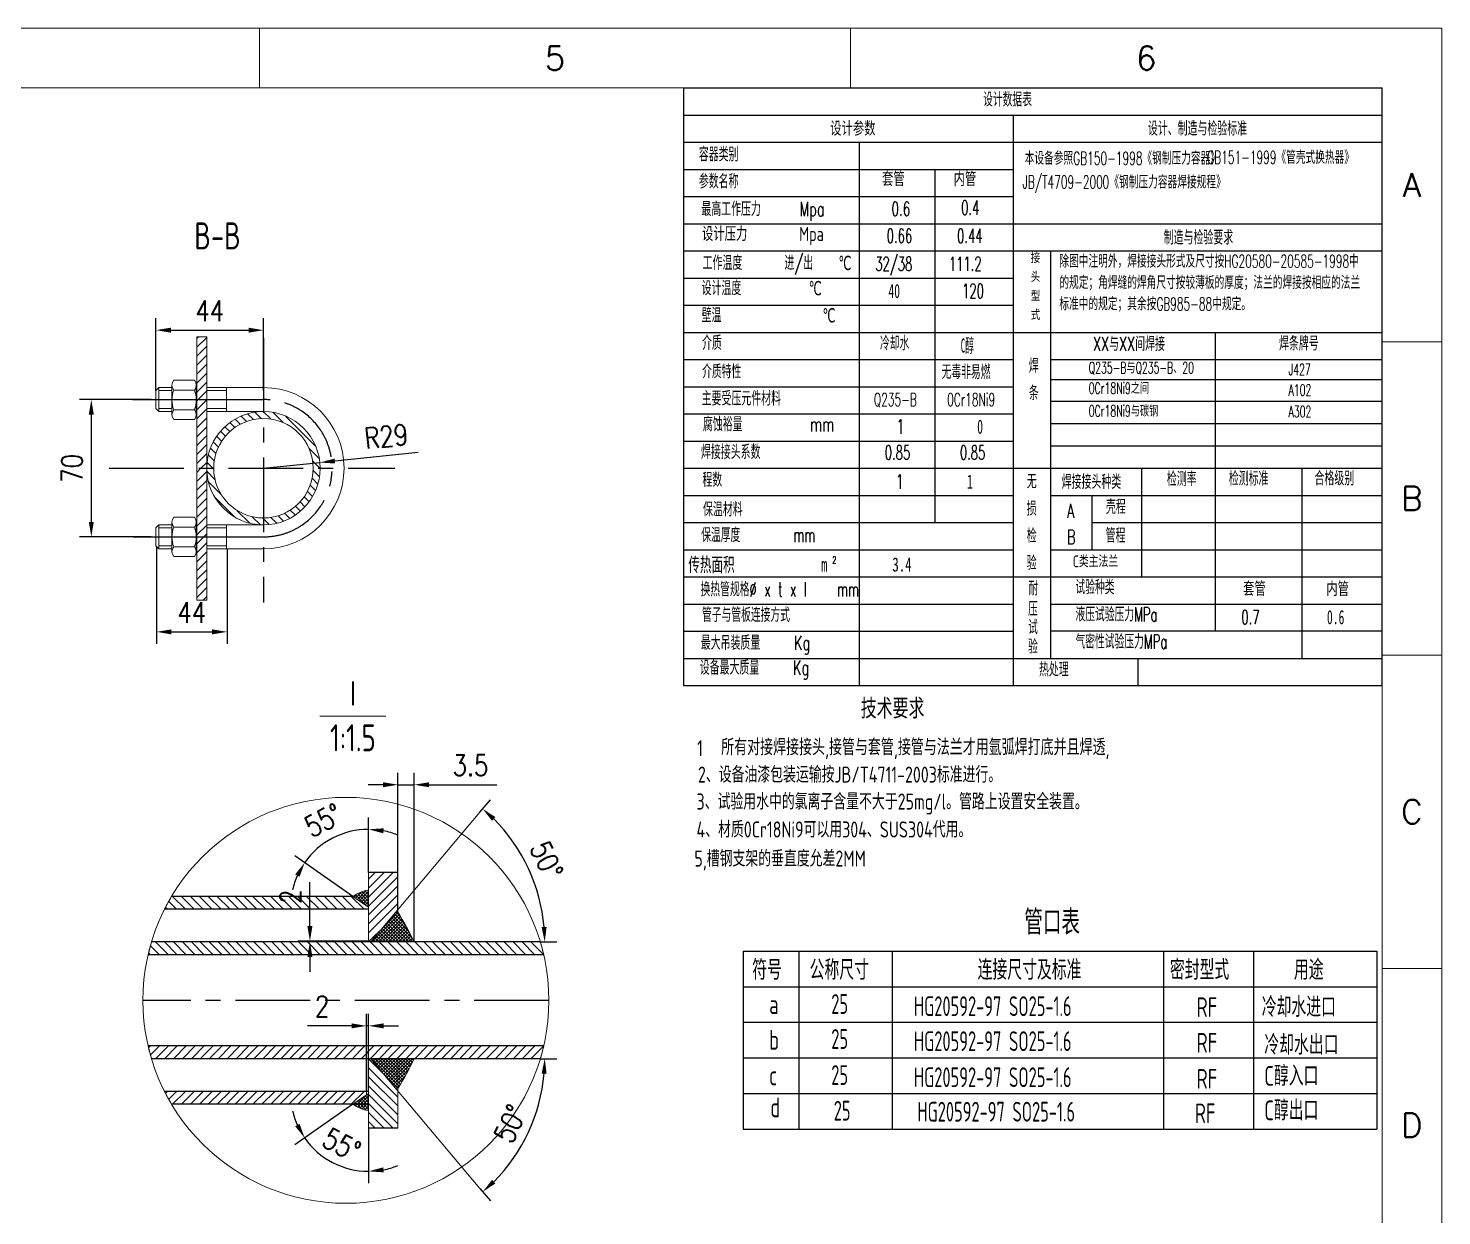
# Model space of a CAD drawing. Header units: millimetres. Extents: x -120 to 7008, y -120 to 4920.
# Drawn here: x 4167 to 7008, y 2533 to 4920 of the extents above; entities that cross this region are included whole.
import ezdxf
from ezdxf.enums import TextEntityAlignment as Align

# ---------------------------------------------------------------- set-up
doc = ezdxf.new("R2010")
doc.units = ezdxf.units.MM
doc.header["$LTSCALE"] = 120
doc.linetypes.add('CENTER', pattern=[2, 1.25, -0.25, 0.25, -0.25])
for name, color, linetype in [('1轮廓实线层', 7, 'Continuous'), ('2细线层', 4, 'Continuous'), ('3中心线层', 1, 'CENTER'), ('5剖面线层', 2, 'Continuous'), ('6文字层', 3, 'Continuous'), ('8符号标注层', 31, 'Continuous'), ('EbLayer5', 3, 'Continuous'), ('LAYER2', 3, 'Continuous'), ('图框层', 7, 'Continuous')]:
    doc.layers.add(name, color=color, linetype=linetype)
doc.styles.add('EB_TXT_STYLE0', font='SIMFANG.TTF', dxfattribs={"width": 0.667, "height": 30})
doc.styles.add('EB_TXT_STYLE1', font='SIMFANG.TTF', dxfattribs={"width": 0.6, "height": 30})
doc.styles.add('EB_TXT_STYLE2', font='SIMFANG.TTF', dxfattribs={"width": 0.8, "height": 21})
doc.styles.add('HZ', font='romans.shx', dxfattribs={"width": 0.618, "bigfont": 'hztxt.shx'})
doc.styles.add('PC_TEXTSTYLE', font='isocp.shx', dxfattribs={"width": 0.8, "bigfont": 'hzfs.shx'})
doc.styles.add('TH_GBDIM', font='romans.shx', dxfattribs={"width": 0.8, "bigfont": 'gbcbig.shx'})
doc.dimstyles.new('TH_GBDIM', dxfattribs={"dimscale": 12, "dimtxt": 3.5, "dimasz": 2.5, "dimexe": 2, "dimexo": 0, "dimgap": 1.5, "dimtad": 1, "dimdec": 0, "dimzin": 0, "dimdsep": 46, "dimtxsty": 'TH_GBDIM', "dimcen": 2.5, "dimclrd": 130, "dimclre": 130, "dimclrt": 3, "dimadec": 0, "dimazin": 0, "dimtfac": 0.714286, "dimtdec": 0, "dimtmove": 0, "dimatfit": 3, "dimfxl": 0, "dimtzin": 0, "dimlwd": -1, "dimlwe": -1, "dimarcsym": 0})
pattern_1 = [(45, (0, 167.967), (-8.980256, 8.980256), [])]

# ---------------------------------------------------------------- blocks, each defined once
blk = doc.blocks.new('*U10')
at = {"lineweight": 0}
for p, q in [((-12.2, -7.44), (-12.2, 7.44)), ((-11.28, 9.93), (-0.91, 9.93)), ((0, 7.44), (0, -7.44)), ((-11.28, 4.96), (-0.91, 4.96)), ((-11.28, -4.96), (-0.91, -4.96)), ((-0.91, -9.92), (-11.28, -9.92))]:
    blk.add_line(p, q, dxfattribs=at)
for centre, radius, start, end in [((-8.38, 7.44), 3.82, 139.51551, 220.48449), ((-3.82, 7.44), 3.82, 319.51551, 40.48449), ((1.71, 0), 13.91, 159.10595, 200.89405), ((-13.91, 0), 13.91, 339.10595, 20.89405), ((-8.38, -7.44), 3.82, 139.51551, 220.48449), ((-3.82, -7.44), 3.82, 319.51551, 40.48449)]:
    blk.add_arc(centre, radius, start, end, dxfattribs=at)
at = {"layer": '3中心线层', "lineweight": 0}
blk.add_line((-12.2, 0), (0, 0), dxfattribs=at)
blk = doc.blocks.new('*D31')
at = {"layer": '5剖面线层', "color": 130}
for p, q in [((5074.9, 3344.3), (5095.9, 3369.3)), ((5196.3, 3083.3), (5229.2, 3083.3))]:
    blk.add_line(p, q, dxfattribs=at)
blk.add_arc((4855.9, 3083.3), 349.3, 4.9227, 45.0773, dxfattribs=at)
at = {"layer": '5剖面线层', "color": 130, "lineweight": 0}
for points in [[(5099.2, 3326.9), (5105.9, 3334.3), (5080.4, 3350.9)], [(5208.9, 3113.5), (5198.9, 3113.1), (5205.2, 3083.3)]]:
    blk.add_solid(points, dxfattribs=at)
at = {"layer": 'Defpoints', "color": 0, "lineweight": 0}
for p in [(5074.9, 3344.3), (5190.5, 3183.5), (4414.8, 3083.3), (4855.9, 3083.3), (5196.3, 3083.3)]:
    blk.add_point(p, dxfattribs=at)
at = {"layer": '5剖面线层', "color": 3, "lineweight": 0, "insert": (5208.9, 3247.9), "char_height": 42, "attachment_point": 5, "rotation": 295, "style": 'TH_GBDIM'}
blk.add_mtext('50°', dxfattribs=at)
blk = doc.blocks.new('*D32')
at = {"layer": '5剖面线层', "color": 130}
for p, q in [((4851.1, 3222.7), (4851.1, 3333.7)), ((4819.7, 3175), (4703.1, 3256.6))]:
    blk.add_line(p, q, dxfattribs=at)
for start, end in [(90, 145), (68.0257, 79.0128), (155.9872, 166.9743)]:
    blk.add_arc((4851.1, 3153), 156.7, start, end, dxfattribs=at)
at = {"layer": '5剖面线层', "color": 130, "lineweight": 0}
for points in [[(4880.5, 3301.8), (4881.5, 3311.8), (4851.1, 3309.7)], [(4703.7, 3219.2), (4712.4, 3214.3), (4722.8, 3242.9)]]:
    blk.add_solid(points, dxfattribs=at)
at = {"layer": 'Defpoints', "color": 0, "lineweight": 0}
for p in [(4801.9, 3301.7), (4851.1, 3222.7), (4819.7, 3175), (4851.1, 3153), (4851.1, 3083.3)]:
    blk.add_point(p, dxfattribs=at)
at = {"layer": '5剖面线层', "color": 3, "lineweight": 0, "insert": (4760.2, 3327.6), "char_height": 42, "attachment_point": 5, "rotation": 27.5, "style": 'TH_GBDIM'}
blk.add_mtext('55°', dxfattribs=at)
blk = doc.blocks.new('*D33')
at = {"layer": '5剖面线层', "color": 130}
for p, q in [((5196.3, 2848.7), (5229.2, 2848.7)), ((5074.9, 2587.6), (5095.9, 2562.7))]:
    blk.add_line(p, q, dxfattribs=at)
blk.add_arc((4855.9, 2848.7), 349.3, 314.9227, 355.0773, dxfattribs=at)
at = {"layer": '5剖面线层', "color": 130, "lineweight": 0}
for points in [[(5198.9, 2818.9), (5208.9, 2818.5), (5205.2, 2848.7)], [(5105.9, 2597.7), (5099.2, 2605), (5080.4, 2581.1)]]:
    blk.add_solid(points, dxfattribs=at)
at = {"layer": 'Defpoints', "color": 0, "lineweight": 0}
for p in [(4414.8, 2848.7), (4855.9, 2848.7), (5196.3, 2848.7), (5147.7, 2656.7), (5074.9, 2587.6)]:
    blk.add_point(p, dxfattribs=at)
at = {"layer": '5剖面线层', "color": 3, "lineweight": 0, "insert": (5136.1, 2718), "char_height": 42, "attachment_point": 5, "rotation": 65, "style": 'TH_GBDIM'}
blk.add_mtext('50°', dxfattribs=at)
blk = doc.blocks.new('*D34')
at = {"layer": '5剖面线层', "color": 130}
for p, q in [((4819.7, 2757), (4703.1, 2675.4)), ((4851.1, 2709.3), (4851.1, 2598.3))]:
    blk.add_line(p, q, dxfattribs=at)
for start, end in [(193.0257, 204.0128), (215, 270), (280.9872, 291.9743)]:
    blk.add_arc((4851.1, 2779), 156.7, start, end, dxfattribs=at)
at = {"layer": '5剖面线层', "color": 130, "lineweight": 0}
for points in [[(4712.4, 2717.7), (4703.7, 2712.8), (4722.8, 2689.1)], [(4881.5, 2620.2), (4880.5, 2630.2), (4851.1, 2622.3)]]:
    blk.add_solid(points, dxfattribs=at)
at = {"layer": 'Defpoints', "color": 0, "lineweight": 0}
for p in [(4851.1, 2848.7), (4819.7, 2757), (4851.1, 2779), (4851.1, 2709.3), (4757.6, 2653.3)]:
    blk.add_point(p, dxfattribs=at)
at = {"layer": '5剖面线层', "color": 3, "lineweight": 0, "insert": (4797.3, 2675.6), "char_height": 42, "attachment_point": 5, "rotation": 332.5, "style": 'TH_GBDIM'}
blk.add_mtext('55°', dxfattribs=at)
blk = doc.blocks.new('*D35')
at = {"layer": '5剖面线层', "color": 130}
for p, q in [((4846.9, 2782.7), (4846.9, 2938.7)), ((4851.1, 2782.7), (4851.1, 2938.7)), ((4816.9, 2914.7), (4728.5, 2914.7)), ((4851.1, 2914.7), (4846.9, 2914.7)), ((4881.1, 2914.7), (4911.1, 2914.7))]:
    blk.add_line(p, q, dxfattribs=at)
at = {"layer": '5剖面线层', "color": 130, "lineweight": 0}
for points in [[(4816.9, 2919.7), (4816.9, 2909.7), (4846.9, 2914.7)], [(4881.1, 2919.7), (4881.1, 2909.7), (4851.1, 2914.7)]]:
    blk.add_solid(points, dxfattribs=at)
at = {"layer": 'Defpoints', "color": 0, "lineweight": 0}
for p in [(4846.9, 2914.7), (4846.9, 2782.7), (4851.1, 2782.7)]:
    blk.add_point(p, dxfattribs=at)
at = {"layer": '5剖面线层', "color": 3, "lineweight": 0, "insert": (4757.7, 2953.7), "char_height": 42, "attachment_point": 5, "style": 'TH_GBDIM'}
blk.add_mtext('2{}{}', dxfattribs=at)
blk = doc.blocks.new('*D36')
at = {"layer": '5剖面线层', "color": 130}
for p, q in [((4910.1, 3142.5), (4910.1, 3423.4)), ((4942.7, 3083.3), (4942.7, 3423.4)), ((4880.1, 3399.4), (4850.1, 3399.4)), ((4910.1, 3399.4), (4942.7, 3399.4)), ((4972.7, 3399.4), (5109.1, 3399.4))]:
    blk.add_line(p, q, dxfattribs=at)
at = {"layer": '5剖面线层', "color": 130, "lineweight": 0}
for points in [[(4880.1, 3404.4), (4880.1, 3394.4), (4910.1, 3399.4)], [(4972.7, 3404.4), (4972.7, 3394.4), (4942.7, 3399.4)]]:
    blk.add_solid(points, dxfattribs=at)
at = {"layer": 'Defpoints', "color": 0, "lineweight": 0}
for p in [(4942.7, 3399.4), (4910.1, 3142.5), (4942.7, 3083.3)]:
    blk.add_point(p, dxfattribs=at)
at = {"layer": '5剖面线层', "color": 3, "lineweight": 0, "insert": (5055.9, 3438.4), "char_height": 42, "attachment_point": 5, "style": 'TH_GBDIM'}
blk.add_mtext('3.5{}{}', dxfattribs=at)
blk = doc.blocks.new('*D37')
at = {"layer": '5剖面线层', "color": 130}
for p, q in [((4733.2, 3115.2), (4733.2, 3203.6)), ((4851.1, 3085.2), (4709.2, 3085.2)), ((4851.1, 3083.3), (4709.2, 3083.3)), ((4733.2, 3083.3), (4733.2, 3085.2)), ((4733.2, 3053.3), (4733.2, 3023.3))]:
    blk.add_line(p, q, dxfattribs=at)
at = {"layer": '5剖面线层', "color": 130, "lineweight": 0}
for points in [[(4728.2, 3115.2), (4738.2, 3115.2), (4733.2, 3085.2)], [(4728.2, 3053.3), (4738.2, 3053.3), (4733.2, 3083.3)]]:
    blk.add_solid(points, dxfattribs=at)
at = {"layer": 'Defpoints', "color": 0, "lineweight": 0}
for p in [(4733.2, 3085.2), (4851.1, 3085.2), (4851.1, 3083.3)]:
    blk.add_point(p, dxfattribs=at)
at = {"layer": '5剖面线层', "color": 3, "lineweight": 0, "insert": (4694.2, 3174.4), "char_height": 42, "attachment_point": 5, "rotation": 90, "style": 'TH_GBDIM'}
blk.add_mtext('2', dxfattribs=at)
blk = doc.blocks.new('*D38')
at = {"layer": '5剖面线层', "color": 130}
for p, q in [((4423.8, 4191.6), (4423.8, 4337.1)), ((4639.8, 4191.6), (4639.8, 4337.1)), ((4453.8, 4313.1), (4609.8, 4313.1))]:
    blk.add_line(p, q, dxfattribs=at)
at = {"layer": '5剖面线层', "color": 130, "lineweight": 0}
for points in [[(4453.8, 4318.1), (4453.8, 4308.1), (4423.8, 4313.1)], [(4609.8, 4318.1), (4609.8, 4308.1), (4639.8, 4313.1)]]:
    blk.add_solid(points, dxfattribs=at)
at = {"layer": 'Defpoints', "color": 0, "lineweight": 0}
for p in [(4639.8, 4313.1), (4423.8, 4191.6), (4639.8, 4191.6)]:
    blk.add_point(p, dxfattribs=at)
at = {"layer": '5剖面线层', "color": 3, "lineweight": 0, "insert": (4531.8, 4352.1), "char_height": 42, "attachment_point": 5, "style": 'TH_GBDIM'}
blk.add_mtext('44{}{}', dxfattribs=at)
blk = doc.blocks.new('*D39')
at = {"layer": '5剖面线层', "color": 130}
for p, q in [((4414.1, 4173.6), (4269.8, 4173.6)), ((4293.8, 4143.6), (4293.8, 3927.6)), ((4414.1, 3897.6), (4269.8, 3897.6))]:
    blk.add_line(p, q, dxfattribs=at)
at = {"layer": '5剖面线层', "color": 130, "lineweight": 0}
for points in [[(4288.8, 4143.6), (4298.8, 4143.6), (4293.8, 4173.6)], [(4288.8, 3927.6), (4298.8, 3927.6), (4293.8, 3897.6)]]:
    blk.add_solid(points, dxfattribs=at)
at = {"layer": 'Defpoints', "color": 0, "lineweight": 0}
for p in [(4414.1, 4173.6), (4293.8, 3897.6), (4414.1, 3897.6)]:
    blk.add_point(p, dxfattribs=at)
at = {"layer": '5剖面线层', "color": 3, "lineweight": 0, "insert": (4254.8, 4035.6), "char_height": 42, "attachment_point": 5, "rotation": 90, "style": 'TH_GBDIM'}
blk.add_mtext('70{}{}', dxfattribs=at)
blk = doc.blocks.new('*D41')
at = {"layer": '5剖面线层', "color": 130}
for p, q in [((4424.7, 3878.2), (4424.7, 3682.7)), ((4566.7, 3872.2), (4566.7, 3682.7)), ((4454.7, 3706.7), (4536.7, 3706.7))]:
    blk.add_line(p, q, dxfattribs=at)
at = {"layer": '5剖面线层', "color": 130, "lineweight": 0}
for points in [[(4454.7, 3711.7), (4454.7, 3701.7), (4424.7, 3706.7)], [(4536.7, 3711.7), (4536.7, 3701.7), (4566.7, 3706.7)]]:
    blk.add_solid(points, dxfattribs=at)
at = {"layer": 'Defpoints', "color": 0, "lineweight": 0}
for p in [(4424.7, 3878.2), (4566.7, 3872.2), (4566.7, 3706.7)]:
    blk.add_point(p, dxfattribs=at)
at = {"layer": '5剖面线层', "color": 3, "lineweight": 0, "insert": (4495.7, 3745.7), "char_height": 42, "attachment_point": 5, "style": 'TH_GBDIM'}
blk.add_mtext('44{}{}', dxfattribs=at)
blk = doc.blocks.new('*D65')
at = {"layer": '5剖面线层', "color": 130}
for p, q in [((4950.6, 4066.9), (4783.1, 4050.1)), ((4639.8, 4035.6), (4753.2, 4047.1))]:
    blk.add_line(p, q, dxfattribs=at)
at = {"layer": '5剖面线层', "color": 130, "lineweight": 0}
blk.add_solid([(4782.6, 4055), (4783.6, 4045.1), (4753.2, 4047.1)], dxfattribs=at)
at = {"layer": 'Defpoints', "color": 0, "lineweight": 0}
for p in [(4639.8, 4035.6), (4753.2, 4047.1)]:
    blk.add_point(p, dxfattribs=at)
at = {"layer": '5剖面线层', "color": 3, "lineweight": 0, "insert": (4886.6, 4099.7), "char_height": 42, "attachment_point": 5, "rotation": 5.7406, "style": 'TH_GBDIM'}
blk.add_mtext('R29{}{}', dxfattribs=at)

msp = doc.modelspace()

# ---------------------------------------------------------------- hatches: boundary and pattern name
at = {"layer": '5剖面线层', "lineweight": 0}
h = msp.add_hatch(dxfattribs=at)
h.set_pattern_fill('ANSI31', color=256, scale=4, style=0)
h.set_pattern_definition(pattern_1)
h.paths.add_polyline_path([(4525.8, 4299.76), (4505.8, 4299.76), (4505.8, 4173.65), (4525.8, 4173.65)])
h = msp.add_hatch(dxfattribs=at)
h.set_pattern_fill('ANSI31', color=256, scale=4, style=0)
h.set_pattern_definition(pattern_1)
h.paths.add_polyline_path([(4525.8, 4173.65), (4505.8, 4173.65), (4505.8, 4035.65), (4525.8, 4035.65)])
h = msp.add_hatch(dxfattribs=at)
h.set_pattern_fill('ANSI31', color=256, scale=4, angle=90, style=0)
h.set_pattern_definition([(135, (0, 167.967), (-8.980256, -8.980256), [])])
h.paths.add_polyline_path([(4639.8, 4135.65), (4639.8, 4149.65, 0.4142136), (4525.8, 4035.65), (4539.8, 4035.65, -0.4142136)])
h.paths.add_polyline_path([(4639.8, 4149.65), (4639.8, 4135.65, -0.4142136), (4739.8, 4035.65), (4753.8, 4035.65, 0.4142136)])
h.paths.add_polyline_path([(4753.8, 4035.65), (4739.8, 4035.65, -0.4142136), (4639.8, 3935.65), (4639.8, 3921.65, 0.4142136)])
h.paths.add_polyline_path([(4539.8, 4035.65), (4525.8, 4035.65, 0.4142136), (4639.8, 3921.65), (4639.8, 3935.65, -0.4142136)])
h = msp.add_hatch(dxfattribs=at)
h.set_pattern_fill('ANSI31', color=256, scale=4, style=0)
h.set_pattern_definition(pattern_1)
h.paths.add_polyline_path([(4525.8, 3897.65), (4505.8, 3897.65), (4505.8, 3770.66), (4525.8, 3770.66)])
h.paths.add_polyline_path([(4525.8, 4035.65), (4505.8, 4035.65), (4505.8, 3897.65), (4525.8, 3897.65)])
h = msp.add_hatch(dxfattribs=at)
h.set_pattern_fill('ANSI31', color=256, scale=4, style=0)
h.set_pattern_definition([(45, (308.434, -111.962), (-8.980256, 8.980256), [])])
h.paths.add_polyline_path([(4909.8, 3222.66), (4851.13, 3222.66), (4851.13, 3083.32), (4855.91, 3083.32), (4909.8, 3147.54)])
h = msp.add_hatch(dxfattribs=at)
h.set_pattern_fill('ANSI37', color=256, scale=1.5, style=0)
h.set_pattern_definition([(45, (308.4343, -111.9615), (-3.367596, 3.367596), []), (135, (308.4343, -111.9615), (-3.367596, -3.367596), [])])
h.paths.add_polyline_path([(4851.13, 3187.68, 0.1096271), (4819.72, 3174.99), (4851.13, 3152.99)])
h.paths.add_polyline_path([(4909.8, 3142.99), (4909.8, 3147.54), (4855.91, 3083.32), (4942.67, 3083.32, 0.0320288)])
h = msp.add_hatch(dxfattribs=at)
h.set_pattern_fill('ANSI31', color=256, scale=4, angle=90, style=0)
h.set_pattern_definition([(135, (308.434, -111.962), (-8.980256, -8.980256), [])])
h.paths.add_polyline_path([(4824.96, 3174.99), (4455.21, 3174.99, 0.0179469), (4441.12, 3149.32), (4846.92, 3149.32)])
h.paths.add_polyline_path([(5196.33, 3083.32), (4414.84, 3083.32, 0.0162757), (4408.04, 3057.66), (5203.13, 3057.66, 0.0162757)])
h = msp.add_hatch(dxfattribs=at)
h.set_pattern_fill('ANSI31', color=256, scale=4, angle=90, style=0)
h.set_pattern_definition([(225, (308.434, 6043.939), (-8.980256, 8.980256), [])])
h.paths.add_polyline_path([(4824.96, 2756.99), (4455.21, 2756.99, -0.0179469), (4441.12, 2782.66), (4846.92, 2782.66)])
h.paths.add_polyline_path([(5196.33, 2848.66), (4414.84, 2848.66, -0.0162757), (4408.04, 2874.32), (5203.13, 2874.32, -0.0162757)])
h = msp.add_hatch(dxfattribs=at)
h.set_pattern_fill('ANSI37', color=256, scale=1.5, style=0)
h.set_pattern_definition([(315, (308.4343, 6043.939), (-3.367596, -3.367596), []), (225, (308.4343, 6043.939), (-3.367596, 3.367596), [])])
h.paths.add_polyline_path([(4819.72, 2756.99, 0.1096271), (4851.13, 2744.3), (4851.13, 2778.99)])
h.paths.add_polyline_path([(4909.8, 2784.43), (4909.8, 2788.99, 0.0320288), (4942.67, 2848.66), (4855.91, 2848.66)])
h = msp.add_hatch(dxfattribs=at)
h.set_pattern_fill('ANSI31', color=256, scale=4, style=0)
h.set_pattern_definition([(315, (308.434, 6043.939), (-8.980256, -8.980256), [])])
h.paths.add_polyline_path([(4909.8, 2709.32), (4851.13, 2709.32), (4851.13, 2848.66), (4855.91, 2848.66), (4909.8, 2784.43)])

# ---------------------------------------------------------------- linework, layer by layer
at = {"ltscale": 14}
for p in [(5483.91, 4800), (6888, 3598.72)]:
    msp.add_line(p, (6888, 4800), dxfattribs=at)
at = {"lineweight": 0}
for p, q in [((4505.8, 4299.76), (4505.8, 3770.66)), ((4505.8, 4299.76), (4525.8, 4299.76)), ((4525.8, 4299.76), (4525.8, 3770.66)), ((4429.8, 4197.65), (4423.8, 4191.65)), ((4423.8, 4191.65), (4423.8, 4155.65)), ((4429.8, 4197.65), (4455.86, 4197.65)), ((4429.8, 4197.65), (4429.8, 4149.65)), ((4429.8, 4191.65), (4455.86, 4191.65)), ((4504.66, 4197.65), (4505.8, 4197.65)), ((4504.66, 4191.65), (4505.8, 4191.65)), ((4525.8, 4197.65), (4639.8, 4197.65)), ((4525.8, 4191.65), (4565.8, 4191.65)), ((4565.8, 4197.65), (4565.8, 4149.65)), ((4423.8, 4155.65), (4429.8, 4149.65)), ((4429.8, 4155.65), (4455.86, 4155.65)), ((4429.8, 4149.65), (4455.86, 4149.65)), ((4504.66, 4155.65), (4505.8, 4155.65)), ((4504.66, 4149.65), (4505.8, 4149.65)), ((4525.8, 4155.65), (4565.8, 4155.65)), ((4525.8, 4149.65), (4639.8, 4149.65)), ((4423.8, 3915.65), (4429.8, 3921.65)), ((4429.8, 3921.65), (4455.86, 3921.65)), ((4429.8, 3921.65), (4429.8, 3873.65)), ((4504.66, 3921.65), (4505.8, 3921.65)), ((4525.8, 3921.65), (4639.8, 3921.65)), ((4565.8, 3921.65), (4565.8, 3873.65)), ((4423.8, 3915.65), (4423.8, 3879.65)), ((4429.8, 3915.65), (4455.86, 3915.65)), ((4504.66, 3915.65), (4505.8, 3915.65)), ((4525.8, 3915.65), (4565.8, 3915.65)), ((4423.8, 3879.65), (4429.8, 3873.65)), ((4429.8, 3879.65), (4455.86, 3879.65)), ((4429.8, 3873.65), (4455.86, 3873.65)), ((4504.66, 3879.65), (4505.8, 3879.65)), ((4504.66, 3873.65), (4505.8, 3873.65)), ((4525.8, 3879.65), (4565.8, 3879.65)), ((4525.8, 3873.65), (4639.8, 3873.65)), ((4505.8, 3770.66), (4525.8, 3770.66)), ((5074.93, 3344.34), (4855.91, 3083.32)), ((4851.13, 3222.66), (4851.13, 3083.32)), ((4909.8, 3222.66), (4909.8, 3142.99)), ((4819.72, 3174.99), (4851.13, 3152.99)), ((4851.13, 2848.66), (4851.13, 2709.32)), ((4851.13, 2709.32), (4851.13, 2848.66)), ((5074.93, 2587.64), (4855.91, 2848.66)), ((4909.8, 2850.59), (4909.8, 2848.66)), ((4909.8, 2848.66), (4909.8, 2709.32)), ((4909.8, 2709.32), (4909.8, 2788.99)), ((4819.72, 2756.99), (4851.13, 2778.99))]:
    msp.add_line(p, q, dxfattribs=at)
at = {"color": 1, "linetype": 'CENTER'}
for p, q in [((4639.8, 4297.16), (4639.8, 3765.43)), ((4376.34, 4173.65), (4505.8, 4173.65)), ((4505.8, 4173.65), (4639.8, 4173.65)), ((4329.88, 4035.65), (4903.88, 4035.65)), ((4378.14, 3897.65), (4505.8, 3897.65)), ((4505.8, 3897.65), (4639.8, 3897.65)), ((5213.56, 2965.99), (4397.61, 2965.99)), ((5213.56, 2965.99), (4397.61, 2965.99))]:
    msp.add_line(p, q, dxfattribs=at)
for p, q in [((4909.8, 3222.66), (4851.13, 3222.66)), ((4824.96, 3174.99), (4455.21, 3174.99)), ((4851.13, 3149.32), (4441.12, 3149.32)), ((5196.33, 3083.32), (4414.84, 3083.32)), ((5203.13, 3057.66), (4408.04, 3057.66)), ((5203.13, 2874.32), (4408.04, 2874.32)), ((5203.13, 2874.32), (4408.04, 2874.32)), ((5196.33, 2848.66), (4414.84, 2848.66)), ((5196.33, 2848.66), (4414.84, 2848.66)), ((4851.13, 2782.66), (4441.12, 2782.66)), ((4851.13, 2782.66), (4441.12, 2782.66)), ((4851.13, 2756.99), (4455.21, 2756.99)), ((4824.96, 2756.99), (4455.21, 2756.99)), ((4909.8, 2709.32), (4851.13, 2709.32)), ((4909.8, 2709.32), (4851.13, 2709.32))]:
    msp.add_line(p, q)
at = {"lineweight": 0}
for radius in [114, 100]:
    msp.add_circle((4639.8, 4035.65), radius, dxfattribs=at)
for centre, radius, start, end in [((4639.8, 4035.65), 162, 270, 90), ((4461, 2856.88), 532.23, 25.17896, 32.51692), ((4461, 3075.09), 532.23, 327.48308, 334.82104)]:
    msp.add_arc(centre, radius, start, end, dxfattribs=at)
at = {"color": 1, "linetype": 'CENTER'}
msp.add_arc((4639.8, 4035.65), 138, 270, 90, dxfattribs=at)
at = {"layer": '1轮廓实线层'}
for p, q in [((5483.91, 4800), (5483.91, 3598.72)), ((5483.91, 3598.72), (6146.95, 3598.72)), ((6146.95, 3598.72), (6888, 3598.72))]:
    msp.add_line(p, q, dxfattribs=at)
at = {"layer": '2细线层', "lineweight": 0}
for p, q in [((7008, 4920), (-120, 4920)), ((4632, 4920), (4632, 4800)), ((5820, 4920), (5820, 4800)), ((7008, 4920), (7008, -120)), ((7008, 4290), (6888, 4290)), ((7008, 3660), (6888, 3660)), ((7008, 3030), (6888, 3030))]:
    msp.add_line(p, q, dxfattribs=at)
at = {"layer": '2细线层', "ltscale": 14}
for p, q in [((5603.76, 3064.95), (5603.76, 2707.05)), ((5903.68, 3064.95), (5903.68, 2707.05)), ((6448.65, 3064.95), (6448.65, 2707.05)), ((6630.01, 3064.95), (6630.01, 2707.05)), ((6877.44, 3064.95), (6877.44, 2707.05))]:
    msp.add_line(p, q, dxfattribs=at)
at = {"layer": '2细线层'}
msp.add_line((5715.89, 3064.95), (5715.89, 2707.05), dxfattribs=at)
at = {"layer": '2细线层', "ltscale": 14}
msp.add_lwpolyline([(5603.76, 3064.95), (6877.44, 3064.95)], dxfattribs=at)
at = {"layer": '2细线层'}
for points in [[(5603.76, 2993.38), (6877.44, 2993.38)], [(5603.76, 2921.81), (6877.44, 2921.81)], [(5603.76, 2850.23), (6877.44, 2850.23)], [(5603.76, 2778.66), (6877.44, 2778.66)], [(5603.76, 2707.05), (6877.44, 2707.05)]]:
    msp.add_lwpolyline(points, dxfattribs=at)
at = {"layer": '5剖面线层', "color": 7, "lineweight": 0}
for p, q in [((4824.96, 3174.99), (4455.21, 3174.99)), ((4441.12, 3149.32), (4846.92, 3149.32)), ((5196.33, 3083.32), (4414.84, 3083.32)), ((4408.04, 3057.66), (5203.13, 3057.66)), ((4408.04, 2874.32), (5203.13, 2874.32)), ((5196.33, 2848.66), (4414.84, 2848.66)), ((4441.12, 2782.66), (4846.92, 2782.66)), ((4824.96, 2756.99), (4455.21, 2756.99))]:
    msp.add_line(p, q, dxfattribs=at)
at = {"layer": '5剖面线层', "lineweight": 0}
for p, q in [((4909.8, 3142.99), (4942.67, 3083.32)), ((4909.8, 3142.99), (4942.67, 3083.32)), ((4846.92, 2782.66), (4847.23, 2776.26))]:
    msp.add_line(p, q, dxfattribs=at)
for centre, start, end in [((4864.02, 3110.55), 99.4853, 124.51004), ((4864.02, 2821.43), 235.48996, 260.5147)]:
    msp.add_arc(centre, 78.2, start, end, dxfattribs=at)
at = {"layer": '5剖面线层', "color": 31, "lineweight": 0}
for start, end in [(149.18401, 153.29668), (163.28584, 167.01562), (12.98438, 16.71416), (192.98438, 196.71416), (343.28584, 347.01562), (206.70332, 210.81599)]:
    msp.add_arc((4805.59, 2965.99), 407.98, start, end, dxfattribs=at)
at = {"layer": '8符号标注层', "color": 7, "lineweight": 0}
msp.add_line((4886.03, 3537.41), (4753.12, 3537.41), dxfattribs=at)
at = {"layer": '8符号标注层', "lineweight": 0}
msp.add_circle((4805.59, 2965.99), 407.98, dxfattribs=at)
at = {"layer": 'LAYER2'}
for p, q in [((5483.91, 4745.4), (6888, 4745.4)), ((6146.95, 4745.4), (6146.95, 3598.72)), ((5483.91, 4690.79), (6888, 4690.79)), ((5837.44, 4690.79), (5837.44, 3598.72)), ((5483.91, 4636.19), (6146.95, 4636.19)), ((5989.2, 4636.19), (5989.2, 4035.55)), ((5483.91, 4581.58), (6146.95, 4581.58)), ((5483.91, 4526.98), (6888, 4526.98)), ((5483.91, 4472.38), (6888, 4472.38)), ((6221.43, 4472.38), (6221.43, 3653.32)), ((5483.91, 4417.77), (6146.95, 4417.77)), ((5483.91, 4363.17), (6146.95, 4363.17)), ((5483.91, 4308.57), (6888, 4308.57)), ((5483.91, 4308.57), (6146.95, 4308.57)), ((6552.97, 4308.57), (6552.97, 3707.92)), ((5483.91, 4253.96), (6146.95, 4253.96)), ((6221.43, 4253.96), (6888, 4253.96)), ((6221.43, 4213.8), (6888, 4213.8)), ((5483.91, 4199.36), (6146.95, 4199.36)), ((6221.43, 4170.48), (6888, 4170.48)), ((5483.91, 4144.75), (6146.95, 4144.75)), ((6221.43, 4125.5), (6888, 4125.5)), ((5483.91, 4090.15), (6146.95, 4090.15)), ((6221.43, 4080.52), (6888, 4080.52)), ((5483.91, 4035.55), (6146.95, 4035.55)), ((5989.2, 4035.55), (5989.2, 3926.34)), ((6146.95, 4035.55), (6888, 4035.55)), ((6404.6, 4035.55), (6404.6, 3817.13)), ((6726.56, 4035.55), (6726.56, 3653.32)), ((5483.91, 3980.94), (6146.95, 3980.94)), ((6221.43, 3980.94), (6888, 3980.94)), ((6221.43, 3980.94), (6224.95, 3980.94)), ((6304.86, 3980.02), (6304.86, 3871.74)), ((5483.91, 3926.34), (6146.95, 3926.34)), ((6304.86, 3926.34), (6888, 3926.34)), ((5483.91, 3871.74), (6146.95, 3871.74)), ((6221.43, 3871.74), (6888, 3871.74)), ((6298.37, 3871.74), (6888, 3871.74)), ((5483.91, 3817.13), (6146.95, 3817.13)), ((6146.95, 3817.13), (6888, 3817.13)), ((6221.43, 3817.13), (6888, 3817.13)), ((5483.91, 3762.53), (6146.95, 3762.53)), ((6221.43, 3762.53), (6888, 3762.53)), ((5483.91, 3707.92), (6146.95, 3707.92)), ((6888, 3707.92), (6221.43, 3707.92)), ((5483.91, 3653.32), (6146.95, 3653.32)), ((6146.95, 3653.32), (6888, 3653.32)), ((6397.38, 3653.32), (6397.38, 3598.72))]:
    msp.add_line(p, q, dxfattribs=at)
at = {"layer": '图框层', "lineweight": 0}
for q in [(0, 4800), (6888, 0)]:
    msp.add_line((6888, 4800), q, dxfattribs=at)

# ---------------------------------------------------------------- block references
at = {"lineweight": 0, "xscale": 4, "yscale": 4, "zscale": 4}
for p in [(4504.66, 4173), (4504.66, 3897.6)]:
    msp.add_blockref('*U10', p, dxfattribs=at)

# ---------------------------------------------------------------- texts
at = {"layer": '2细线层', "style": 'PC_TEXTSTYLE'}
for s, height, width, p in [('管口表', 49.725, 0.75, (6168.99, 3097.94)), ('符号', 39.763, 0.75, (5622.21, 3007.3)), ('公称尺寸', 39.763, 0.75, (5737.53, 3007.3)), ('连接尺寸及标准', 39.763, 0.75, (6075.15, 3007.3)), ('密封型式', 39.763, 0.75, (6461.7, 3007.3)), ('用途', 39.763, 0.75, (6710.93, 3007.3)), ('a', 39.76, 0.75, (5656.19, 2938.31)), ('25', 39.763, 0.67, (5781.07, 2938.7)), ('HG20592-97 SO25-1.6', 39.7633, 0.67, (5947.1, 2934.36)), ('RF', 39.763, 0.75, (6515.42, 2932.35)), ('冷却水进口', 39.763, 0.75, (6646.23, 2932.59)), ('b', 39.76, 0.75, (5656.19, 2866.74)), ('25', 39.763, 0.67, (5781.07, 2868.36)), ('HG20592-97 SO25-1.6', 39.7633, 0.67, (5947.1, 2864.02)), ('RF', 39.763, 0.75, (6515.42, 2860.77)), ('冷却水出口', 39.763, 0.75, (6651.43, 2856.66)), ('c', 39.76, 0.75, (5656.19, 2795.16)), ('25', 39.763, 0.67, (5781.07, 2795.89)), ('HG20592-97 SO25-1.6', 39.7633, 0.67, (5947.1, 2791.54)), ('RF', 39.763, 0.75, (6515.42, 2788.3)), ('C醇入口', 39.763, 0.75, (6651.43, 2794.26)), ('d', 39.76, 0.75, (5658.66, 2730.98)), ('25', 39.763, 0.67, (5786.01, 2724.29)), ('HG20592-97 SO25-1.6', 39.7633, 0.67, (5954.03, 2722.22)), ('RF', 39.763, 0.75, (6511.95, 2718.98)), ('C醇出口', 39.763, 0.75, (6651.43, 2724.94))]:
    msp.add_text(s, height=height, dxfattribs=dict(at, width=width)).set_placement(p)
at = {"layer": '6文字层', "lineweight": 0, "style": 'TH_GBDIM'}
for s, p in [('5', (5226, 4860)), ('6', (6414, 4860)), ('A', (6948, 4605)), ('B', (6948, 3975)), ('C', (6948, 3345)), ('D', (6948, 2715))]:
    msp.add_text(s, height=48, dxfattribs=at).set_placement(p, align=Align.MIDDLE)
at = {"layer": '6文字层', "lineweight": 0, "attachment_point": 8, "style": 'PC_TEXTSTYLE'}
for s, insert, char_height in [('B-B', (4547.51, 4475.49), 54.439), ('Ⅰ', (4819.58, 3553.91), 54.44), ('1:1.5', (4819.58, 3466.47), 54.439)]:
    msp.add_mtext(s, dxfattribs=dict(at, insert=insert, char_height=char_height))
at = {"layer": '6文字层', "insert": (5840.27, 3572.49), "char_height": 40.003, "attachment_point": 1, "style": 'PC_TEXTSTYLE'}
msp.add_mtext('技术要求', dxfattribs=at)
at = {"layer": 'EbLayer5', "insert": (6086.18, 4791.1), "char_height": 28.4691, "attachment_point": 1, "style": 'EB_TXT_STYLE1'}
msp.add_mtext('\\Ftxt.shx,hzfs.shx;设计数据表', dxfattribs=at)
at = {"layer": 'LAYER2'}
for s, height, style, width, p in [('C醇', 28.469, 'EB_TXT_STYLE1', 0.45, (6041.34, 4267.99)), ('传热面积               m', 28.4691, 'EB_TXT_STYLE1', 0.6, (5493.68, 3827.75)), ('3.4', 28.469, 'EB_TXT_STYLE1', 0.667, (5903.83, 3827.86)), ('所有对接焊接接头,接管与套管,接管与法兰才用氩弧焊打底并且焊透,', 32.6076, 'PC_TEXTSTYLE', 0.8, (5559.76, 3458.62)), ('1', 32.33, 'PC_TEXTSTYLE', 0.8, (5511.47, 3456.65)), ('2、设备油漆包装运输按JB/T4711-2003标准进行。', 32.3262, 'PC_TEXTSTYLE', 0.8, (5513.11, 3403.57)), ('3、试验用水中的氯离子含量不大于25mg/l。管路上设置安全装置。', 32.3262, 'PC_TEXTSTYLE', 0.8, (5510.24, 3349.4)), ('4、材质0Cr18Ni9可以用304、SUS304代用。', 32.3262, 'PC_TEXTSTYLE', 0.8, (5510.24, 3293.26)), ('5,槽钢支架的垂直度允差2MM', 32.3262, 'PC_TEXTSTYLE', 0.8, (5505.96, 3234.76))]:
    msp.add_text(s, height=height, dxfattribs=dict(at, style=style, width=width)).set_placement(p)
at = {"layer": 'LAYER2', "attachment_point": 1}
for s, insert, char_height, style in [('设计参数', (5778.9, 4732.48), 28.469, 'PC_TEXTSTYLE'), ('\\Ftxt.shx,hzfs.shx;设计、制造与检验标准', (6417.46, 4732.67), 28.4691, 'EB_TXT_STYLE0'), ('\\Ftxt.shx,hzfs.shx;容器类别', (5514.83, 4680.81), 28.4691, 'EB_TXT_STYLE0'), ('{\\Ftxt.shx,hztxt.shx|c134;本设备参照GB150-1998《钢制压力容器》}', (6169.75, 4671.79), 26.0018, 'EB_TXT_STYLE1'), ('\\Ftxt.shx,hztxt.shx;GB151-1999《管壳式换热器》', (6536.64, 4673.57), 26.0018, 'EB_TXT_STYLE1'), ('套管', (5883.11, 4631.11), 28.469, 'PC_TEXTSTYLE'), ('内管', (6026.9, 4631.11), 28.469, 'PC_TEXTSTYLE'), ('\\Ftxt.shx,hzfs.shx;参数名称', (5514.83, 4626.43), 28.4691, 'EB_TXT_STYLE0'), ('\\Ftxt.shx,hztxt.shx;JB/T4709-2000《钢制压力容器焊接规程》', (6165.39, 4623.87), 26.0018, 'EB_TXT_STYLE1'), ('\\Ftxt.shx,hztxt.shx;最高工作压力\\f仿宋_GB2312|b0|i0|c134|p49;      \\Ftxt.shx,hztxt.shx;Mpa', (5519.92, 4570.89), 28.4691, 'EB_TXT_STYLE0'), ('{\\Ftxt.shx|c0;0.6}', (5902.17, 4571.4), 28.4691, 'HZ'), ('{\\Fromans.shx,hztxt.shx|c134;0.4}', (6042.18, 4573.65), 28.4691, 'EB_TXT_STYLE1'), ('设计压力        Mpa', (5521.27, 4520.83), 28.4691, 'PC_TEXTSTYLE'), ('{\\Fromans.shx,hztxt.shx|c134;0.66}', (5892.45, 4517.08), 28.4691, 'EB_TXT_STYLE1'), ('{\\Fromans.shx,hztxt.shx|c134;0.44}', (6033.83, 4517.08), 28.4691, 'EB_TXT_STYLE1'), ('\\Ftxt.shx,hzfs.shx;制造与检验要求', (6449.27, 4513.53), 28.4691, 'EB_TXT_STYLE0'), ('\\Ftxt.shx,hztxt.shx;工作温度     进/出   ℃', (5522.53, 4462.55), 28.4691, 'EB_TXT_STYLE0'), ('\\Fromans.shx,hztxt.shx;32/38', (5869.43, 4460.69), 28.4691, 'EB_TXT_STYLE1'), ('{\\Fromans.shx,hztxt.shx|c134;111.2}', (6017.34, 4460.69), 28.4691, 'EB_TXT_STYLE1'), ('\\Ftxt.shx,hzfs.shx;接', (6182.02, 4468.06), 19.9284, 'EB_TXT_STYLE2'), ('\\Ftxt.shx,hztxt.shx;除图中注明外，焊接接头形式及尺寸按HG20580-20585-1998中', (6239.41, 4464.78), 26.0018, 'EB_TXT_STYLE1'), ('\\Ftxt.shx,hzfs.shx;设计温度        ℃', (5520.51, 4411.88), 28.4691, 'EB_TXT_STYLE0'), ('40', (5896.02, 4406.09), 28.469, 'EB_TXT_STYLE1'), ('{\\Fromans.shx,hztxt.shx|c134;120}', (6043.93, 4406.09), 28.4691, 'EB_TXT_STYLE1'), ('\\Ftxt.shx,hzfs.shx;头', (6182.02, 4429.84), 19.9284, 'EB_TXT_STYLE2'), ('\\Ftxt.shx,hztxt.shx;的规定；角焊缝的焊角尺寸按较薄板的厚度；法兰的焊接按相应的法兰', (6239.41, 4421.88), 26.0018, 'EB_TXT_STYLE1'), ('\\Ftxt.shx,hzfs.shx;型', (6182.02, 4391.62), 19.9284, 'EB_TXT_STYLE2'), ('\\Ftxt.shx,hzfs.shx;标准中的规定；其余按GB985-88中规定。', (6239.41, 4378.98), 26.0018, 'EB_TXT_STYLE1'), ('\\Ftxt.shx,hztxt.shx;壁温            ℃', (5520.51, 4357.27), 28.4691, 'EB_TXT_STYLE0'), ('\\Ftxt.shx,hzfs.shx;式', (6182.02, 4353.4), 19.9284, 'EB_TXT_STYLE2'), ('\\Ftxt.shx,hzfs.shx;介质', (5521.26, 4301.87), 28.4691, 'EB_TXT_STYLE0'), ('\\Fromans.shx,hztxt.shx;冷却水', (5878.95, 4301.04), 28.4691, 'EB_TXT_STYLE1'), ('\\Ftxt.shx,hzfs.shx;XX与XX间焊接', (6306.88, 4299.77), 28.4691, 'EB_TXT_STYLE0'), ('\\Ftxt.shx,hzfs.shx;焊条牌号', (6681.04, 4300.73), 28.4691, 'EB_TXT_STYLE0'), ('\\Ftxt.shx,hzfs.shx;介质特性', (5521.47, 4243.67), 27.3019, 'EB_TXT_STYLE1'), ('\\Ftxt.shx,hzfs.shx;无毒非易燃', (6002.88, 4243.32), 28.4691, 'EB_TXT_STYLE1'), ('\\Ftxt.shx,hzfs.shx;焊', (6178.03, 4255.66), 28.4691, 'EB_TXT_STYLE0'), ('\\Ftxt.shx,hztxt.shx;Q235-B与Q235-B、20', (6298.61, 4249.06), 22.7753, 'EB_TXT_STYLE1'), ('\\Ftxt.shx,hzfs.shx;J427', (6700.26, 4245.43), 22.7753, 'EB_TXT_STYLE1'), ('\\Ftxt.shx,hztxt.shx;0Cr18Ni9之间', (6298.61, 4207.86), 22.7753, 'EB_TXT_STYLE1'), ('\\Ftxt.shx,hzfs.shx;主要受压元件材料', (5520.51, 4190.04), 28.4691, 'EB_TXT_STYLE0'), ('\\Fromans.shx,hztxt.shx;Q235-B', (5866.52, 4186.66), 26.0018, 'EB_TXT_STYLE1'), ('\\Fromans.shx,hztxt.shx;0Cr18Ni9', (6014.09, 4186.66), 26.0018, 'EB_TXT_STYLE1'), ('\\Ftxt.shx,hzfs.shx;条', (6178.03, 4201.06), 28.4691, 'EB_TXT_STYLE0'), ('\\Ftxt.shx,hzfs.shx;A102', (6700.26, 4204.23), 22.7753, 'EB_TXT_STYLE1'), ('\\Ftxt.shx,hztxt.shx;0Cr18Ni9与碳钢', (6298.61, 4162.08), 22.7753, 'EB_TXT_STYLE1'), ('\\Ftxt.shx,hzfs.shx;A302', (6700.26, 4160.74), 22.7753, 'EB_TXT_STYLE1'), ('\\Ftxt.shx,hzfs.shx;腐蚀裕量        mm', (5523.04, 4138.1), 28.4691, 'EB_TXT_STYLE0'), ('\\Fromans.shx,hztxt.shx;1', (5912.55, 4133.45), 28.4691, 'EB_TXT_STYLE1'), ('0', (6074.33, 4133.45), 28.47, 'EB_TXT_STYLE1'), ('\\Ftxt.shx,hzfs.shx;焊接接头系数', (5519.21, 4082.49), 28.4691, 'EB_TXT_STYLE0'), ('\\Fromans.shx,hztxt.shx;0.85', (5888.66, 4081.3), 28.4691, 'EB_TXT_STYLE1'), ('\\Fromans.shx,hztxt.shx;0.85', (6039.54, 4081.3), 28.4691, 'EB_TXT_STYLE1'), ('\\Ftxt.shx,hztxt.shx;程数', (5522.03, 4026.57), 28.4691, 'EB_TXT_STYLE0'), ('\\Ftxt.shx,hztxt.shx;1', (5911.18, 4022.95), 28.4691, 'EB_TXT_STYLE1'), ('1', (6053.9, 4022.95), 28.47, 'EB_TXT_STYLE1'), ('\\Ftxt.shx,hzfs.shx;无', (6173.93, 4023.34), 28.4691, 'EB_TXT_STYLE0'), ('\\Ftxt.shx,hzfs.shx;焊接接头种类', (6244.23, 4022.49), 28.4691, 'EB_TXT_STYLE0'), ('\\Ftxt.shx,hzfs.shx;检测率', (6455.52, 4028.34), 28.4691, 'EB_TXT_STYLE0'), ('\\Ftxt.shx,hzfs.shx;检测标准', (6580.03, 4029.15), 28.4691, 'EB_TXT_STYLE0'), ('\\Ftxt.shx,hzfs.shx;合格级别', (6752.33, 4029.53), 28.4691, 'EB_TXT_STYLE0'), ('\\Ftxt.shx,hzfs.shx;保温材料', (5523.28, 3967.08), 28.4691, 'EB_TXT_STYLE0'), ('\\Ftxt.shx,hzfs.shx;损', (6173.93, 3968.74), 28.4691, 'EB_TXT_STYLE0'), ('\\Ftxt.shx;A', (6254.77, 3964.18), 28.4691, 'EB_TXT_STYLE0'), ('\\Ftxt.shx,hztxt.shx;壳程', (6333.08, 3972.21), 28.4691, 'EB_TXT_STYLE0'), ('\\Ftxt.shx,hzfs.shx;保温厚度       mm', (5519.66, 3915.57), 28.4691, 'EB_TXT_STYLE1'), ('\\Ftxt.shx,hzfs.shx;检', (6173.93, 3914.13), 28.4691, 'EB_TXT_STYLE0'), ('\\Ftxt.shx;B', (6254.77, 3911.66), 28.4691, 'EB_TXT_STYLE0'), ('\\Ftxt.shx,hztxt.shx;管程', (6332.42, 3914.51), 28.4691, 'EB_TXT_STYLE0'), ('\\Ftxt.shx,hzfs.shx;2', (5783.13, 3858.02), 14.2346, 'EB_TXT_STYLE1'), ('\\Ftxt.shx,hzfs.shx;验', (6173.93, 3859.53), 28.4691, 'EB_TXT_STYLE0'), ('C类主法兰', (6266.51, 3860.2), 23.531, 'PC_TEXTSTYLE'), ('\\Ftxt.shx,hztxt.shx;换热管规格%%c x t x l    mm', (5518.36, 3806.36), 28.4691, 'EB_TXT_STYLE1'), ('\\Ftxt.shx,hztxt.shx;耐', (6177.19, 3808.27), 28.4691, 'EB_TXT_STYLE1'), ('\\Ftxt.shx,hztxt.shx;试验种类', (6271.83, 3810.7), 28.4691, 'EB_TXT_STYLE1'), ('套管', (6608.82, 3807.32), 28.469, 'PC_TEXTSTYLE'), ('内管', (6776.13, 3807.01), 28.469, 'PC_TEXTSTYLE'), ('\\Ftxt.shx,hztxt.shx;管子与管板连接方式', (5521.21, 3755.08), 28.4691, 'EB_TXT_STYLE1'), ('\\P\\Ftxt.shx,hztxt.shx;压', (6176.64, 3814.57), 28.4691, 'EB_TXT_STYLE1'), ('\\Ftxt.shx,hztxt.shx;液压试验压力MPa', (6271.83, 3756.09), 28.4691, 'EB_TXT_STYLE1'), ('{\\Fromans.shx,hztxt.shx|c134;0.7}', (6605.19, 3750.48), 28.4691, 'EB_TXT_STYLE1'), ('0.6', (6777.34, 3750.48), 28.469, 'EB_TXT_STYLE1'), ('\\Ftxt.shx,hztxt.shx;试', (6176.64, 3730.2), 28.4691, 'EB_TXT_STYLE1'), ('\\Ftxt.shx,hzfs.shx;最大吊装质量    Kg', (5518.75, 3698.93), 28.4691, 'EB_TXT_STYLE0'), ('\\P\\Ftxt.shx,hztxt.shx;验', (6176.64, 3738.94), 28.4691, 'EB_TXT_STYLE1'), ('\\Ftxt.shx,hzfs.shx;气密性试验压力MPa', (6271.83, 3701.34), 28.4691, 'EB_TXT_STYLE1'), ('\\Ftxt.shx,hzfs.shx;设备最大质量    Kg', (5516.71, 3648.94), 28.4691, 'EB_TXT_STYLE0'), ('\\Ftxt.shx,hzfs.shx;热处理', (6198.53, 3645.42), 28.4691, 'EB_TXT_STYLE0')]:
    msp.add_mtext(s, dxfattribs=dict(at, insert=insert, char_height=char_height, style=style))

# ---------------------------------------------------------------- dimensions: what is measured, and where the dimension line sits
at = {"layer": '5剖面线层', "lineweight": 0}
for base, p1, p2, text, picture, middle in [((4639.8, 4313.07), (4423.8, 4191.65), (4639.8, 4191.65), '44{}{}', '*D38', (4531.8, 4352.07)), ((4566.66, 3706.65), (4424.66, 3878.18), (4566.66, 3872.18), '44{}{}', '*D41', (4495.66, 3745.65)), ((4942.67, 3399.39), (4910.07, 3142.5), (4942.67, 3083.32), '3.5{}{}', '*D36', (5055.87, 3438.39)), ((4846.92, 2914.69), (4851.13, 2782.66), (4846.92, 2782.66), '2{}{}', '*D35', (4757.72, 2953.69))]:
    dim = msp.add_linear_dim(base=base, p1=p1, p2=p2, text=text, dimstyle='TH_GBDIM', override={"dimgap": 1.5, "dimtad": 1, "dimjust": 0, "dimdec": 0, "dimlfac": 1, "dimse1": 0, "dimse2": 0, "dimsd1": 0, "dimsd2": 0}, dxfattribs=at)
    dim.commit()
    dim.dimension.update_dxf_attribs({"geometry": picture, "text_midpoint": middle})
dim = msp.add_linear_dim(base=(4293.85, 3897.65), p1=(4414.15, 4173.65), p2=(4414.15, 3897.65), angle=90, text='70{}{}', dimstyle='TH_GBDIM', override={"dimgap": 1.5, "dimtad": 1, "dimjust": 0, "dimdec": 0, "dimlfac": 1, "dimse1": 0, "dimse2": 0, "dimsd1": 0, "dimsd2": 0}, dxfattribs=at)
dim.commit()
dim.dimension.update_dxf_attribs({"geometry": '*D39', "text_midpoint": (4254.85, 4035.65)})
dim = msp.add_radius_dim(center=(4639.8, 4035.65), mpoint=(4753.23, 4047.05), text='R29{}{}', dimstyle='TH_GBDIM', override={"dimgap": 1.5, "dimtad": 1, "dimjust": 0, "dimtih": 0, "dimtoh": 0, "dimdec": 0, "dimlfac": 1, "dimse1": 0, "dimse2": 0, "dimsd1": 0, "dimsd2": 0, "dimtix": 0, "dimtofl": 1, "dimatfit": 3}, dxfattribs=at)
dim.commit()
dim.dimension.update_dxf_attribs({"geometry": '*D65', "text_midpoint": (4890.54, 4060.86), "dimtype": 164})
for base, line1, line2, picture, middle in [((5190.52, 3183.5), ((5196.33, 3083.32), (4414.84, 3083.32)), ((5074.93, 3344.34), (4855.91, 3083.32)), '*D31', (5208.87, 3247.91)), ((4801.85, 3301.72), ((4851.13, 3222.66), (4851.13, 3083.32)), ((4819.72, 3174.99), (4851.13, 3152.99)), '*D32', (4760.24, 3327.59)), ((5147.73, 2656.72), ((5196.33, 2848.66), (4414.84, 2848.66)), ((5074.93, 2587.64), (4855.91, 2848.66)), '*D33', (5136.07, 2718.01)), ((4757.57, 2653.31), ((4851.13, 2709.32), (4851.13, 2848.66)), ((4819.72, 2756.99), (4851.13, 2778.99)), '*D34', (4797.33, 2675.63))]:
    dim = msp.add_angular_dim_2l(base=base, line1=line1, line2=line2, dimstyle='TH_GBDIM', dxfattribs=at)
    dim.commit()
    dim.dimension.update_dxf_attribs({"geometry": picture, "text_midpoint": middle})
dim = msp.add_linear_dim(base=(4733.17, 3085.19), p1=(4851.13, 3083.32), p2=(4851.13, 3085.19), angle=90, dimstyle='TH_GBDIM', dxfattribs=at)
dim.commit()
dim.dimension.update_dxf_attribs({"geometry": '*D37', "text_midpoint": (4694.17, 3174.39)})

doc.saveas('drawing.dxf')
